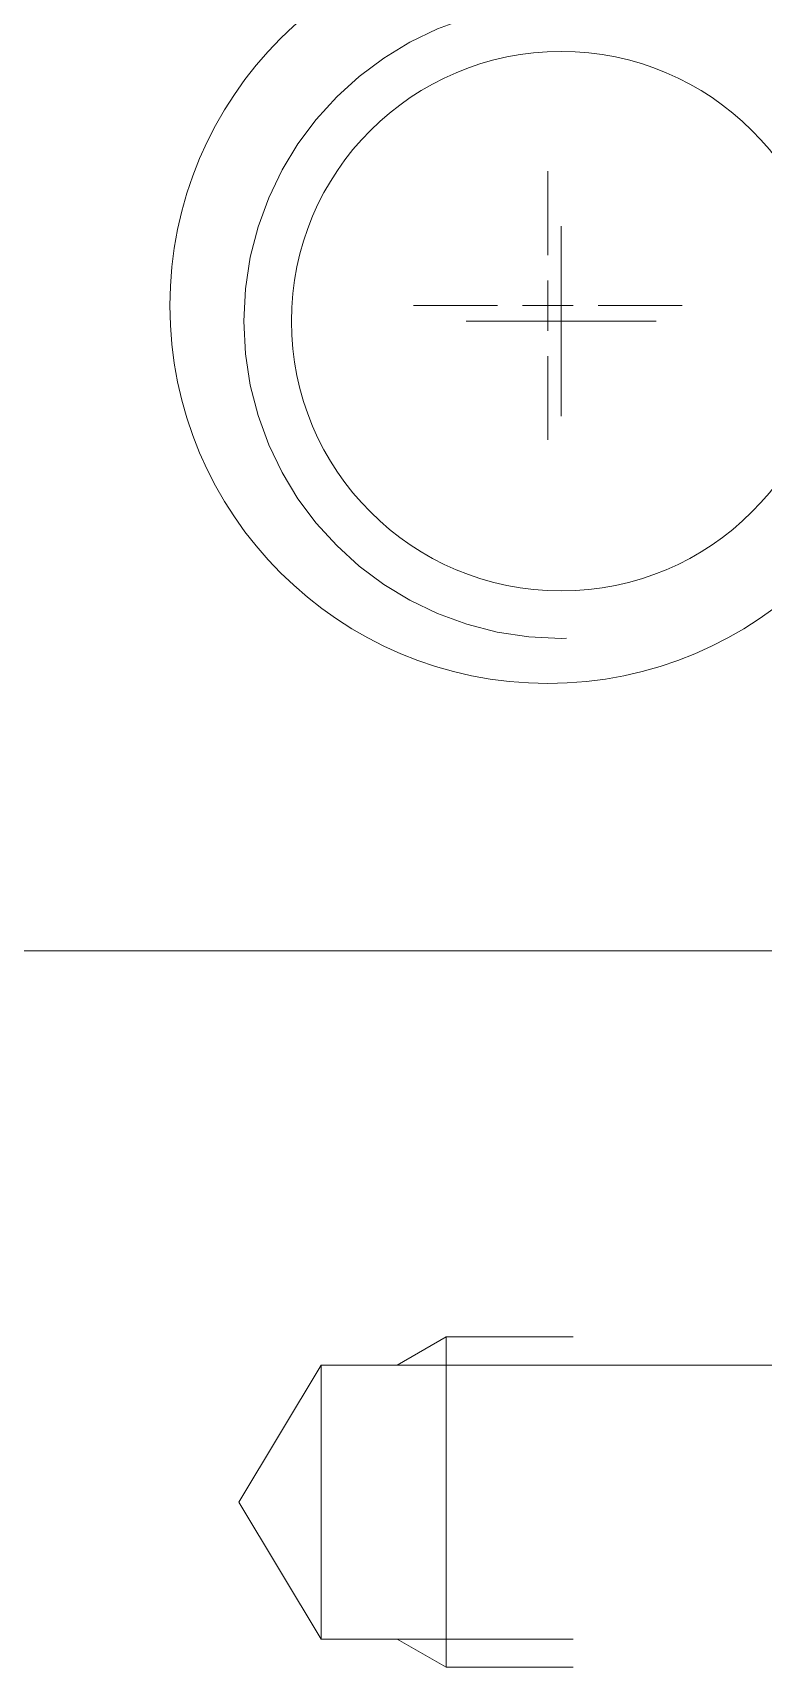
# Model space of a CAD drawing. Extents: x -82 to 113, y -82 to 93.
# Drawn here: x 23.386 to 23.749, y 69.831 to 70.642 of the extents above; entities that cross this region are included whole.
import ezdxf

# ---------------------------------------------------------------- set-up
doc = ezdxf.new("R2010")
doc.units = 0
doc.header["$MEASUREMENT"] = 0
doc.linetypes.add('HIDDEN', pattern=[0.375, 0.25, -0.125])
doc.layers.get('0').update_dxf_attribs({"linetype": 'CONTINUOUS'})
doc.layers.add('FRAME', color=1, linetype='CONTINUOUS')

# ---------------------------------------------------------------- blocks, each defined once
blk = doc.blocks.new('SW_CENTERMARKSYMBOL_1')
at = {"color": 0, "linetype": 'Continuous', "lineweight": 0}
for p, q in [((0, 0.05), (0, 0.09425)), ((0, 0), (0, 0.05)), ((-0.05, 0), (-0.09425, 0)), ((0, 0), (-0.05, 0)), ((0, 0), (0, -0.05)), ((0, 0), (0.05, 0)), ((0.05, 0), (0.09425, 0)), ((0, -0.05), (0, -0.09425))]:
    blk.add_line(p, q, dxfattribs=at)
blk = doc.blocks.new('25204')
at = {"color": 7, "linetype": 'Continuous', "lineweight": 15}
blk.add_line((0.3125, 0.313), (0.3125, -1.437), dxfattribs=at)
at = {"color": 7, "linetype": 'HIDDEN', "lineweight": 0}
blk.add_circle((0, 0), 0.15748, dxfattribs=at)
at = {"color": 7, "linetype": 'Continuous', "lineweight": 15}
blk.add_circle((0, 0), 0.13386, dxfattribs=at)
at = {"color": 7, "linetype": 'Continuous', "lineweight": 0, "xscale": 0.5, "yscale": 0.5, "zscale": 0.5}
blk.add_blockref('SW_CENTERMARKSYMBOL_1', (0, 0), dxfattribs=at)
blk = doc.blocks.new('SW_CENTERMARKSYMBOL_0')
at = {"color": 0, "linetype": 'Continuous', "lineweight": 0}
for p, q in [((0, 0.05), (0, 0.1333)), ((0, 0), (0, 0.025)), ((-0.05, 0), (-0.1333, 0)), ((0, 0), (-0.025, 0)), ((0, 0), (0, -0.025)), ((0, 0), (0.025, 0)), ((0.05, 0), (0.1333, 0)), ((0, -0.05), (0, -0.1333))]:
    blk.add_line(p, q, dxfattribs=at)
blk = doc.blocks.new('FGSFDFGF')
at = {"color": 7, "linetype": 'HIDDEN', "lineweight": 0}
for p, q in [((-0.0505, 0.66945), (-0.07475, 0.65545)), ((0.3875, 0.66945), (-0.0505, 0.66945)), ((-0.0505, 0.66945), (-0.0505, 0.50545)), ((-0.1125, 0.65545), (-0.15336, 0.58745)), ((-0.1125, 0.65545), (-0.1125, 0.51945)), ((0.3875, 0.65545), (-0.1125, 0.65545)), ((-0.15336, 0.58745), (-0.1125, 0.51945)), ((-0.1125, 0.51945), (0.3875, 0.51945)), ((-0.0505, 0.50545), (-0.07475, 0.51945)), ((0.3875, 0.50545), (-0.0505, 0.50545))]:
    blk.add_line(p, q, dxfattribs=at)
at = {"color": 7, "linetype": 'Continuous', "lineweight": 15}
blk.add_circle((0, -0.00625), 0.1875, dxfattribs=at)
at = {"color": 7, "linetype": 'Continuous', "lineweight": 0, "xscale": 0.5, "yscale": 0.5, "zscale": 0.5, "rotation": 180}
blk.add_blockref('SW_CENTERMARKSYMBOL_0', (0, -0.00625), dxfattribs=at)

msp = doc.modelspace()

# ---------------------------------------------------------------- block references
at = {"xscale": -1, "rotation": 90}
msp.add_blockref('25204', (23.6485, 70.49886), dxfattribs=at)
at = {"layer": 'FRAME', "xscale": -1, "rotation": 180}
msp.add_blockref('FGSFDFGF', (23.64188, 70.50036), dxfattribs=at)

doc.saveas('drawing.dxf')
